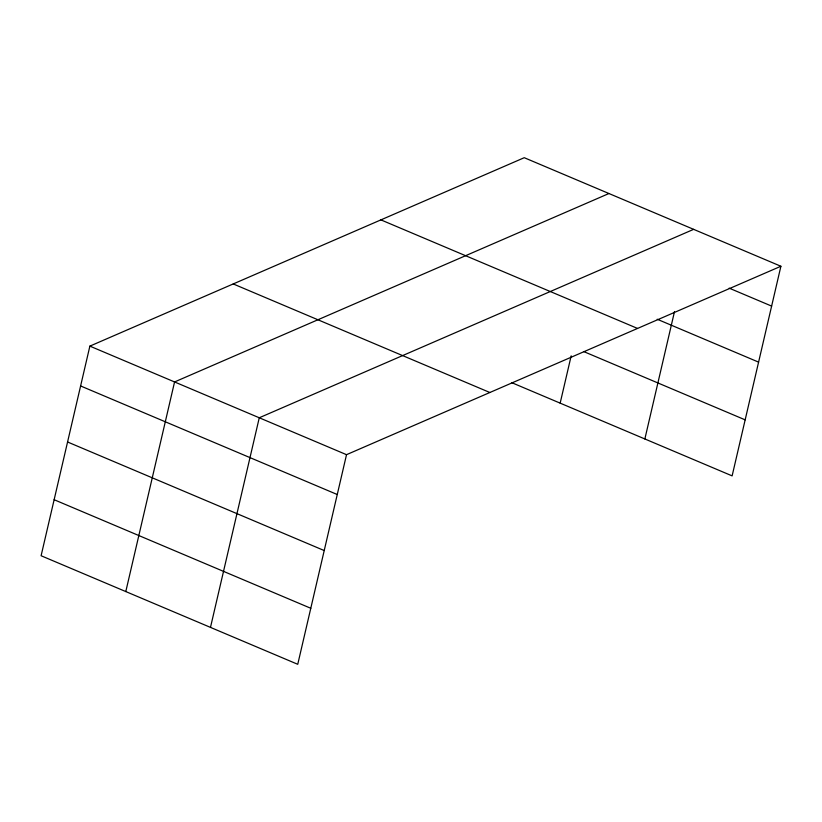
<?xml version="1.0" encoding="UTF-8"?>
<svg xmlns="http://www.w3.org/2000/svg" width="822" height="822" viewBox="0 0 822 822"><rect width="100%" height="100%" fill="white"/><g stroke="black" fill="none" stroke-linecap="round" stroke-linejoin="round"><path stroke-width="1.23" d="M780.9 266.256L524.251 157.701L89.875 346.124L41.1 555.744L297.749 664.299L346.524 454.679L780.9 266.256L732.125 475.876L511.942 382.744M125.797 591.563L174.572 381.942L608.948 193.519M210.483 627.392L259.269 417.771L693.634 229.348M560.162 403.14L571.177 355.834M644.859 438.969L674.513 311.528M729.176 288.152L771.632 306.103M657.21 319.244L758.593 362.132M380.905 219.875L637.553 328.44M583.795 351.6L745.153 419.857M233.222 283.939L489.871 392.505M89.875 346.124L346.524 454.679M80.607 385.96L337.256 494.525M67.568 441.989L324.217 550.555M54.139 499.714L310.788 608.28"/></g></svg>
